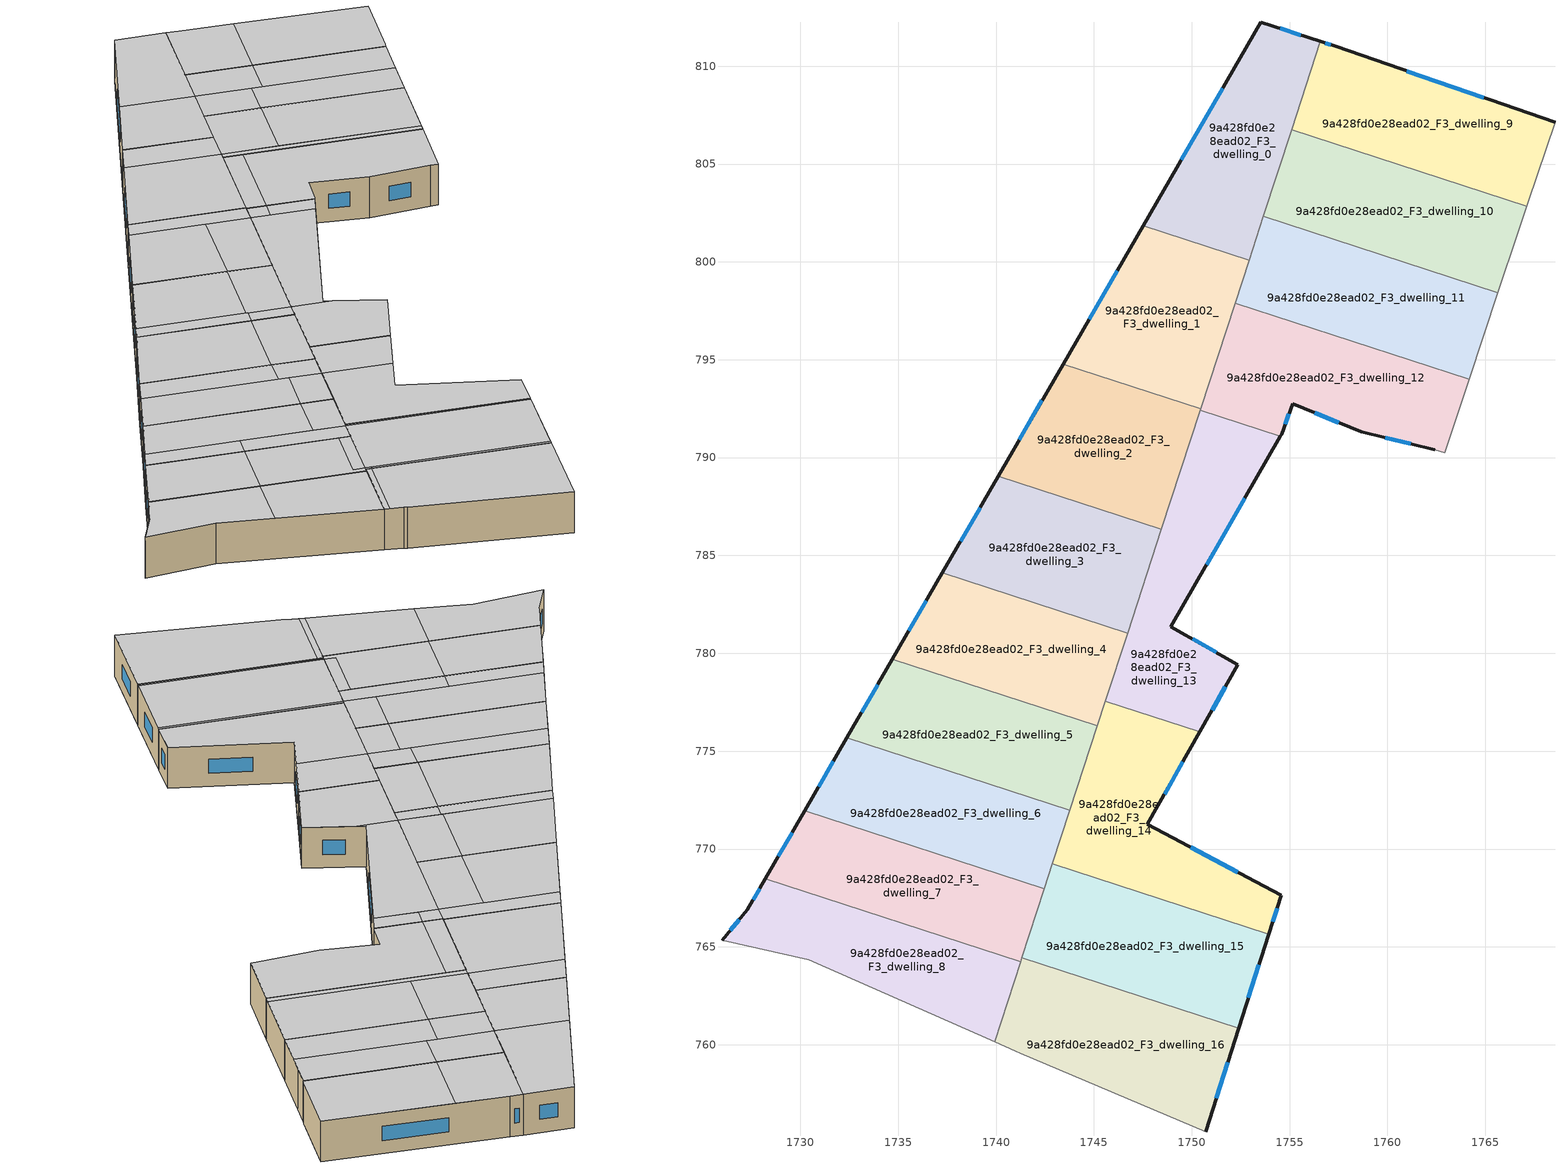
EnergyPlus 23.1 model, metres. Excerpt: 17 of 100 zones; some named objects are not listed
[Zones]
9a428fd0e28ead02_F3_dwelling_0
 floor to 9a428fd0e28ead02_F2_dwelling_0 (EU_floor_Construction): 1756.57,811.26 1752.93,800.08 1747.51,801.84 1753.53,812.25 z9
 wall outside (EU_wall_Construction): 1756.57,811.26 1753.53,812.25 1747.51,801.84 z9:12
 wall to 9a428fd0e28ead02_F3_dwelling_1 (EU_wall_Construction): 1747.51,801.84 1752.93,800.08 z9:12
 wall to 9a428fd0e28ead02_F3_dwelling_9 (EU_wall_Construction): 1755.1,806.76 1756.57,811.26 z9:12
 wall to 9a428fd0e28ead02_F3_dwelling_10 (EU_wall_Construction): 1753.66,802.33 1755.1,806.76 z9:12
 wall to 9a428fd0e28ead02_F3_dwelling_11 (EU_wall_Construction): 1752.93,800.08 1753.66,802.33 z9:12
 window (EU_Window_Construction): 1751.57,808.87 1749.47,805.23 / 1755.58,811.58 1754.52,811.93 z9.98:11.02
 ceiling adiabatic (EU_roof_Construction): 1754.35,804.46 1756.57,811.26 1753.53,812.25 1749.87,805.92 z12
 ceiling to 9a428fd0e28ead02_F4_dwelling_3 (EU_floor_Construction): 1752.93,800.08 1754.35,804.46 1749.87,805.92 1747.51,801.84 z12
9a428fd0e28ead02_F3_dwelling_1
 floor to 9a428fd0e28ead02_F2_dwelling_1 (EU_floor_Construction): 1752.93,800.08 1750.45,792.49 1743.43,794.78 1747.51,801.84 z9
 wall outside (EU_wall_Construction): 1747.51,801.84 1743.43,794.78 z9:12
 wall to 9a428fd0e28ead02_F3_dwelling_2 (EU_wall_Construction): 1743.43,794.78 1750.45,792.49 z9:12
 wall to 9a428fd0e28ead02_F3_dwelling_12 (EU_wall_Construction): 1750.45,792.49 1752.21,797.89 z9:12
 wall to 9a428fd0e28ead02_F3_dwelling_11 (EU_wall_Construction): 1752.21,797.89 1752.93,800.08 z9:12
 window (EU_Window_Construction): 1746.18,799.55 1744.76,797.08 z9.98:11.02
 ceiling to 9a428fd0e28ead02_F4_dwelling_5 (EU_floor_Construction): 1750.45,792.49 1752.33,798.26 1746.53,800.14 1743.43,794.78 z12
 ceiling to 9a428fd0e28ead02_F4_dwelling_3 (EU_floor_Construction): 1752.33,798.26 1752.93,800.08 1747.51,801.84 1746.53,800.14 z12
9a428fd0e28ead02_F3_dwelling_10
 floor to 9a428fd0e28ead02_F2_dwelling_10 (EU_floor_Construction): 1767.12,802.84 1766.68,801.53 1765.65,798.43 1753.66,802.33 1755.1,806.76 z9
 wall to 9a428fd0e28ead02_F3_dwelling_9 (EU_wall_Construction): 1767.12,802.84 1755.1,806.76 z9:12
 wall adiabatic (EU_wall_Construction): 1765.65,798.43 1766.68,801.53 1767.12,802.84 z9:12
 wall to 9a428fd0e28ead02_F3_dwelling_11 (EU_wall_Construction): 1753.66,802.33 1765.65,798.43 z9:12
 ceiling to 9a428fd0e28ead02_F4_dwelling_2 (EU_floor_Construction): 1765.65,798.43 1766.35,800.55 1757.77,803.35 1757.08,801.22 z12
 ceiling to 9a428fd0e28ead02_F4_dwelling_0 (EU_floor_Construction): 1766.35,800.55 1766.68,801.53 1767.12,802.84 1759.17,805.43 1758.42,803.14 z12
 ceiling to 9a428fd0e28ead02_F4_dwelling_3 (EU_floor_Construction): 1757.08,801.22 1757.77,803.35 1754.35,804.46 1753.66,802.33 z12
 ceiling adiabatic (EU_roof_Construction): 1758.42,803.14 1759.17,805.43 1755.1,806.76 1754.35,804.46 z12
9a428fd0e28ead02_F3_dwelling_11
 floor to 9a428fd0e28ead02_F2_dwelling_11 (EU_floor_Construction): 1765.65,798.43 1764.17,794 1752.21,797.89 1753.66,802.33 z9
 wall adiabatic (EU_wall_Construction): 1764.17,794 1765.65,798.43 z9:12
 wall to 9a428fd0e28ead02_F3_dwelling_12 (EU_wall_Construction): 1752.21,797.89 1764.17,794 z9:12
 ceiling to 9a428fd0e28ead02_F4_dwelling_3 (EU_floor_Construction): 1755.75,797.14 1757.08,801.22 1753.66,802.33 1752.33,798.26 z12
 ceiling to 9a428fd0e28ead02_F4_dwelling_2 (EU_floor_Construction): 1764.29,794.36 1765.65,798.43 1757.08,801.22 1755.75,797.14 z12
 ceiling adiabatic (EU_roof_Construction): 1764.17,794 1764.29,794.36 1752.33,798.26 1752.21,797.89 z12
9a428fd0e28ead02_F3_dwelling_12
 floor to 9a428fd0e28ead02_F2_dwelling_12 (EU_floor_Construction): 1764.17,794 1762.92,790.25 1762.42,790.4 1758.65,791.32 1755.15,792.76 1754.59,791.2 1754.52,791.08 1750.43,792.41 1752.21,797.89 z9
 wall outside (EU_wall_Construction): 1754.52,791.08 1754.59,791.2 1755.15,792.76 1758.65,791.32 1762.42,790.4 z9:12
 wall to 9a428fd0e28ead02_F3_dwelling_13 (EU_wall_Construction): 1750.43,792.41 1754.52,791.08 z9:12
 wall adiabatic (EU_wall_Construction): 1762.42,790.4 1762.92,790.25 1764.17,794 z9:12
 wall to 9a428fd0e28ead02_F3_dwelling_2 (EU_wall_Construction): 1750.45,792.49 1750.43,792.41 z9:12
 window (EU_Window_Construction): 1756.29,792.29 1757.51,791.79 / 1754.77,791.71 1754.97,792.25 / 1759.88,791.02 1761.19,790.7 z9.98:11.02
 ceiling to 9a428fd0e28ead02_F4_dwelling_4 (EU_floor_Construction): 1762.92,790.25 1764.17,794 1753.44,797.5 1751.65,792.02 1754.52,791.08 1754.59,791.2 1755.15,792.76 1758.65,791.32 1762.42,790.4 z12
 ceiling to 9a428fd0e28ead02_F4_dwelling_5 (EU_floor_Construction): 1751.65,792.02 1753.44,797.5 1752.21,797.89 1750.43,792.41 z12
9a428fd0e28ead02_F3_dwelling_13
 floor to 9a428fd0e28ead02_F2_dwelling_13 (EU_floor_Construction): 1754.52,791.08 1748.94,781.37 1752.35,779.41 1750.42,775.99 1745.59,777.56 1750.43,792.41 z9
 wall outside (EU_wall_Construction): 1750.42,775.99 1752.35,779.41 1748.94,781.37 1754.52,791.08 z9:12
 wall to 9a428fd0e28ead02_F3_dwelling_14 (EU_wall_Construction): 1745.59,777.56 1750.42,775.99 z9:12
 wall to 9a428fd0e28ead02_F3_dwelling_2 (EU_wall_Construction): 1750.43,792.41 1748.45,786.34 z9:12
 wall to 9a428fd0e28ead02_F3_dwelling_3 (EU_wall_Construction): 1748.45,786.34 1746.73,781.04 z9:12
 wall to 9a428fd0e28ead02_F3_dwelling_4 (EU_wall_Construction): 1746.73,781.04 1745.59,777.56 z9:12
 window (EU_Window_Construction): 1750.76,784.53 1752.71,787.92 / 1751.24,780.05 1750.05,780.73 / 1751.04,777.1 1751.72,778.3 z9.98:11.02
 ceiling to 9a428fd0e28ead02_F4_dwelling_6 (EU_floor_Construction): 1749.44,781.08 1748.94,781.37 1753.98,790.14 1750.1,791.4 1747,781.88 z12
 ceiling to 9a428fd0e28ead02_F4_dwelling_4 (EU_floor_Construction): 1753.98,790.14 1754.52,791.08 1751.65,792.02 1751.32,791 z12
 ceiling adiabatic (EU_roof_Construction): 1750.42,775.99 1752.35,779.41 1749.44,781.08 1747,781.88 1745.59,777.56 z12
 ceiling to 9a428fd0e28ead02_F4_dwelling_5 (EU_floor_Construction): 1751.32,791 1751.65,792.02 1750.43,792.41 1750.1,791.4 z12
9a428fd0e28ead02_F3_dwelling_14
 floor to 9a428fd0e28ead02_F2_dwelling_14 (EU_floor_Construction): 1750.42,775.99 1747.74,771.26 1754.57,767.63 1753.94,765.64 1742.89,769.24 1745.59,777.56 z9
 wall outside (EU_wall_Construction): 1753.94,765.64 1754.57,767.63 1747.74,771.26 1750.42,775.99 z9:12
 wall to 9a428fd0e28ead02_F3_dwelling_15 (EU_wall_Construction): 1742.89,769.24 1753.94,765.64 z9:12
 wall to 9a428fd0e28ead02_F3_dwelling_5 (EU_wall_Construction): 1745.18,776.3 1743.78,771.98 z9:12
 wall to 9a428fd0e28ead02_F3_dwelling_4 (EU_wall_Construction): 1745.59,777.56 1745.18,776.3 z9:12
 wall to 9a428fd0e28ead02_F3_dwelling_6 (EU_wall_Construction): 1743.78,771.98 1742.89,769.24 z9:12
 window (EU_Window_Construction): 1748.61,772.8 1749.55,774.45 / 1752.35,768.81 1749.96,770.08 / 1754.14,766.29 1754.36,766.98 z9.98:11.02
 ceiling to 9a428fd0e28ead02_F4_dwelling_10 (EU_floor_Construction): 1753.94,765.64 1754.57,767.63 1747.74,771.26 1748.92,773.35 1744.67,774.73 1742.89,769.24 z12
 ceiling adiabatic (EU_roof_Construction): 1748.92,773.35 1750.42,775.99 1745.59,777.56 1744.67,774.73 z12
9a428fd0e28ead02_F3_dwelling_15
 floor to 9a428fd0e28ead02_F2_dwelling_15 (EU_floor_Construction): 1753.94,765.64 1752.4,760.83 1741.32,764.44 1742.89,769.24 z9
 wall outside (EU_wall_Construction): 1752.4,760.83 1753.94,765.64 z9:12
 wall to 9a428fd0e28ead02_F3_dwelling_16 (EU_wall_Construction): 1741.32,764.44 1752.4,760.83 z9:12
 wall to 9a428fd0e28ead02_F3_dwelling_7 (EU_wall_Construction): 1742.48,767.98 1741.32,764.44 z9:12
 wall to 9a428fd0e28ead02_F3_dwelling_6 (EU_wall_Construction): 1742.89,769.24 1742.48,767.98 z9:12
 window (EU_Window_Construction): 1752.9,762.4 1753.44,764.08 z9.98:11.02
 ceiling to 9a428fd0e28ead02_F4_dwelling_12 (EU_floor_Construction): 1752.44,760.97 1753.89,765.49 1742.84,769.09 1741.37,764.58 z12
 ceiling to 9a428fd0e28ead02_F4_dwelling_14 (EU_floor_Construction): 1752.4,760.83 1752.44,760.97 1741.72,764.47 1741.67,764.33 z12
 ceiling to 9a428fd0e28ead02_F4_dwelling_10 (EU_floor_Construction): 1753.89,765.49 1753.94,765.64 1742.89,769.24 1742.84,769.09 z12
 ceiling to 9a428fd0e28ead02_F4_dwelling_13 (EU_floor_Construction): 1741.67,764.33 1741.72,764.47 1741.37,764.58 1741.32,764.44 z12
9a428fd0e28ead02_F3_dwelling_16
 floor to 9a428fd0e28ead02_F2_dwelling_16 (EU_floor_Construction): 1752.4,760.83 1750.71,755.55 1741.25,759.56 1741.02,759.67 1739.93,760.15 1741.32,764.44 z9
 wall outside (EU_wall_Construction): 1750.71,755.55 1752.4,760.83 z9:12
 wall adiabatic (EU_wall_Construction): 1739.93,760.15 1741.02,759.67 1741.25,759.56 1750.71,755.55 z9:12
 wall to 9a428fd0e28ead02_F3_dwelling_8 (EU_wall_Construction): 1741.26,764.25 1739.93,760.15 z9:12
 wall to 9a428fd0e28ead02_F3_dwelling_7 (EU_wall_Construction): 1741.32,764.44 1741.26,764.25 z9:12
 window (EU_Window_Construction): 1751.26,757.27 1751.85,759.11 z9.98:11.02
 ceiling to 9a428fd0e28ead02_F4_dwelling_14 (EU_floor_Construction): 1750.71,755.55 1752.4,760.83 1741.67,764.33 1740.27,760 1741.02,759.67 1741.25,759.56 z12
 ceiling to 9a428fd0e28ead02_F4_dwelling_13 (EU_floor_Construction): 1740.27,760 1741.67,764.33 1741.32,764.44 1739.93,760.15 z12
9a428fd0e28ead02_F3_dwelling_2
 floor to 9a428fd0e28ead02_F2_dwelling_2 (EU_floor_Construction): 1750.45,792.49 1748.45,786.34 1740.12,789.06 1743.43,794.78 z9
 wall outside (EU_wall_Construction): 1743.43,794.78 1740.12,789.06 z9:12
 wall to 9a428fd0e28ead02_F3_dwelling_3 (EU_wall_Construction): 1740.12,789.06 1748.45,786.34 z9:12
 window (EU_Window_Construction): 1742.35,792.92 1741.19,790.92 z9.98:11.02
 ceiling to 9a428fd0e28ead02_F4_dwelling_7 (EU_floor_Construction): 1745.76,787.22 1747.41,792.28 1742.84,793.76 1740.12,789.06 z12
 ceiling to 9a428fd0e28ead02_F4_dwelling_5 (EU_floor_Construction): 1750.1,791.4 1750.45,792.49 1743.43,794.78 1742.84,793.76 z12
 ceiling to 9a428fd0e28ead02_F4_dwelling_6 (EU_floor_Construction): 1748.45,786.34 1750.1,791.4 1747.41,792.28 1745.76,787.22 z12
9a428fd0e28ead02_F3_dwelling_3
 floor to 9a428fd0e28ead02_F2_dwelling_3 (EU_floor_Construction): 1748.45,786.34 1746.73,781.04 1737.26,784.12 1740.12,789.06 z9
 wall outside (EU_wall_Construction): 1740.12,789.06 1737.26,784.12 z9:12
 wall to 9a428fd0e28ead02_F3_dwelling_4 (EU_wall_Construction): 1737.26,784.12 1746.73,781.04 z9:12
 window (EU_Window_Construction): 1739.19,787.45 1738.19,785.72 z9.98:11.02
 ceiling to 9a428fd0e28ead02_F4_dwelling_9 (EU_floor_Construction): 1744.11,781.89 1744.39,782.73 1737.71,784.9 1737.26,784.12 z12
 ceiling to 9a428fd0e28ead02_F4_dwelling_6 (EU_floor_Construction): 1747,781.88 1748.45,786.34 1745.76,787.22 1744.3,782.75 z12
 ceiling to 9a428fd0e28ead02_F4_dwelling_7 (EU_floor_Construction): 1744.3,782.75 1745.76,787.22 1740.12,789.06 1737.71,784.9 z12
 ceiling adiabatic (EU_roof_Construction): 1746.73,781.04 1747,781.88 1744.39,782.73 1744.11,781.89 z12
9a428fd0e28ead02_F3_dwelling_4
 floor to 9a428fd0e28ead02_F2_dwelling_4 (EU_floor_Construction): 1746.73,781.04 1745.18,776.3 1734.71,779.71 1737.26,784.12 z9
 wall outside (EU_wall_Construction): 1737.26,784.12 1734.71,779.71 z9:12
 wall to 9a428fd0e28ead02_F3_dwelling_5 (EU_wall_Construction): 1734.71,779.71 1745.18,776.3 z9:12
 window (EU_Window_Construction): 1736.43,782.68 1735.54,781.14 z9.98:11.02
 ceiling adiabatic (EU_roof_Construction): 1745.18,776.3 1746.73,781.04 1744.11,781.89 1742.57,777.15 z12
 ceiling to 9a428fd0e28ead02_F4_dwelling_9 (EU_floor_Construction): 1742.57,777.15 1744.11,781.89 1737.26,784.12 1734.71,779.71 z12
9a428fd0e28ead02_F3_dwelling_5
 floor to 9a428fd0e28ead02_F2_dwelling_5 (EU_floor_Construction): 1745.18,776.3 1743.78,771.98 1732.38,775.69 1734.71,779.71 z9
 wall outside (EU_wall_Construction): 1734.71,779.71 1732.38,775.69 z9:12
 wall to 9a428fd0e28ead02_F3_dwelling_6 (EU_wall_Construction): 1732.38,775.69 1743.78,771.98 z9:12
 window (EU_Window_Construction): 1733.95,778.4 1733.14,777 z9.98:11.02
 ceiling to 9a428fd0e28ead02_F4_dwelling_11 (EU_floor_Construction): 1741.79,772.62 1742.69,775.38 1733.86,778.25 1732.38,775.69 z12
 ceiling to 9a428fd0e28ead02_F4_dwelling_10 (EU_floor_Construction): 1743.78,771.98 1744.67,774.73 1742.69,775.38 1741.79,772.62 z12
 ceiling to 9a428fd0e28ead02_F4_dwelling_9 (EU_floor_Construction): 1742.06,775.58 1742.57,777.15 1734.71,779.71 1733.86,778.25 z12
 ceiling adiabatic (EU_roof_Construction): 1744.67,774.73 1745.18,776.3 1742.57,777.15 1742.06,775.58 z12
9a428fd0e28ead02_F3_dwelling_6
 floor to 9a428fd0e28ead02_F2_dwelling_6 (EU_floor_Construction): 1743.78,771.98 1742.48,767.98 1730.23,771.97 1732.38,775.69 z9
 wall outside (EU_wall_Construction): 1732.38,775.69 1730.23,771.97 z9:12
 wall to 9a428fd0e28ead02_F3_dwelling_7 (EU_wall_Construction): 1730.23,771.97 1742.48,767.98 z9:12
 window (EU_Window_Construction): 1731.68,774.48 1730.93,773.18 z9.98:11.02
 ceiling to 9a428fd0e28ead02_F4_dwelling_11 (EU_floor_Construction): 1740.85,769.74 1741.79,772.62 1732.38,775.69 1730.83,773 z12
 ceiling to 9a428fd0e28ead02_F4_dwelling_10 (EU_floor_Construction): 1742.84,769.09 1743.78,771.98 1741.79,772.62 1740.85,769.74 z12
 ceiling to 9a428fd0e28ead02_F4_dwelling_15 (EU_floor_Construction): 1736.11,770.05 1736.48,771.16 1730.83,773 1730.23,771.97 z12
 ceiling adiabatic (EU_roof_Construction): 1742.48,767.98 1742.84,769.09 1736.48,771.16 1736.11,770.05 z12
9a428fd0e28ead02_F3_dwelling_7
 floor to 9a428fd0e28ead02_F2_dwelling_7 (EU_floor_Construction): 1742.48,767.98 1741.26,764.25 1728.22,768.49 1730.23,771.97 z9
 wall outside (EU_wall_Construction): 1730.23,771.97 1728.22,768.49 z9:12
 wall to 9a428fd0e28ead02_F3_dwelling_8 (EU_wall_Construction): 1728.22,768.49 1741.26,764.25 z9:12
 window (EU_Window_Construction): 1729.58,770.84 1728.87,769.62 z9.98:11.02
 ceiling to 9a428fd0e28ead02_F4_dwelling_15 (EU_floor_Construction): 1734.9,766.32 1736.11,770.05 1730.23,771.97 1728.22,768.49 z12
 ceiling to 9a428fd0e28ead02_F4_dwelling_12 (EU_floor_Construction): 1741.37,764.58 1742.48,767.98 1741.76,768.21 1740.66,764.81 z12
 ceiling to 9a428fd0e28ead02_F4_dwelling_13 (EU_floor_Construction): 1741.26,764.25 1741.37,764.58 1740.66,764.81 1741.76,768.21 1736.11,770.05 1734.9,766.32 z12
9a428fd0e28ead02_F3_dwelling_8
 floor to 9a428fd0e28ead02_F2_dwelling_8 (EU_floor_Construction): 1741.26,764.25 1739.93,760.15 1730.44,764.35 1726,765.35 1727.3,766.9 1728.22,768.49 z9
 wall outside (EU_wall_Construction): 1728.22,768.49 1727.3,766.9 1726,765.35 z9:12
 wall adiabatic (EU_wall_Construction): 1726,765.35 1730.44,764.35 1739.93,760.15 z9:12
 window (EU_Window_Construction): 1726.88,766.4 1726.42,765.85 / 1727.92,767.97 1727.6,767.42 z9.98:11.02
 ceiling to 9a428fd0e28ead02_F4_dwelling_13 (EU_floor_Construction): 1739.93,760.15 1741.26,764.25 1734.9,766.32 1733.78,762.87 z12
 ceiling to 9a428fd0e28ead02_F4_dwelling_15 (EU_floor_Construction): 1733.78,762.87 1734.9,766.32 1728.22,768.49 1727.3,766.9 1727.19,766.77 1726,765.35 1730.44,764.35 z12
9a428fd0e28ead02_F3_dwelling_9
 floor to 9a428fd0e28ead02_F2_dwelling_9 (EU_floor_Construction): 1768.56,807.14 1767.2,803.07 1767.12,802.84 1755.1,806.76 1756.57,811.26 1757.35,811.01 z9
 wall outside (EU_wall_Construction): 1768.56,807.14 1757.35,811.01 1756.57,811.26 z9:12
 wall adiabatic (EU_wall_Construction): 1767.12,802.84 1767.2,803.07 1768.56,807.14 z9:12
 window (EU_Window_Construction): 1757.1,811.09 1756.82,811.18 / 1764.91,808.4 1761,809.75 z9.98:11.02
 ceiling to 9a428fd0e28ead02_F4_dwelling_0 (EU_floor_Construction): 1767.2,803.07 1768.56,807.14 1760.62,809.88 1759.17,805.43 1767.12,802.84 z12
 ceiling to 9a428fd0e28ead02_F4_dwelling_1 (EU_floor_Construction): 1759.17,805.43 1760.62,809.88 1757.35,811.01 1756.57,811.26 1755.1,806.76 z12
[Building]
EU S2 Campaign: North Axis=0; Terrain=City; Solar Distribution=FullExterior
[Site:Location]
Bologna: Latitude=44.5; Longitude=11.25; Time Zone=1; Elevation=37
[SizingPeriod:WeatherFileDays]
AnnualSizingPeriod: Begin Month=1; Begin Day of Month=1; End Month=12; End Day of Month=31; Day of Week for Start Day=Monday; Use Weather File Daylight Saving Period=No; Use Weather File Rain and Snow Indicators=No
[MATERIAL]
EU_InternalMass_Material: Roughness=MediumRough; Thickness=0.1; Conductivity=1; Density=1800; Specific Heat=900; Thermal Absorptance=0.9; Solar Absorptance=0.7; Visible Absorptance=0.7
[MATERIAL:NOMASS] Roughness=MediumRough; Thermal Absorptance=0.9; Solar Absorptance=0.7; Visible Absorptance=0.7
Name | Thermal Resistance
EU_wall_NoMass | 0.905828
EU_roof_NoMass | 0.37593
EU_floor_NoMass | 0.67114
[WINDOWMATERIAL:SIMPLEGLAZINGSYSTEM]
EU_Window_SimpleGlazing: UFactor=4.52486; Solar Heat Gain Coefficient=0.85; Visible Transmittance=0.85
[CONSTRUCTION]
EU_wall_Construction: EU_wall_NoMass
EU_roof_Construction: EU_roof_NoMass
EU_floor_Construction: EU_floor_NoMass
EU_Window_Construction: EU_Window_SimpleGlazing
EU_InternalMass_Construction: EU_InternalMass_Material
[ZONE] Type=1; Multiplier=1; Ceiling Height=autocalculate; Floor Area=autocalculate; Part of Total Floor Area=Yes
Name | Volume
9a428fd0e28ead02_F3_dwelling_0 | 156.719
9a428fd0e28ead02_F3_dwelling_1 | 156.71
9a428fd0e28ead02_F3_dwelling_10 | 176.281
9a428fd0e28ead02_F3_dwelling_11 | 176.317
9a428fd0e28ead02_F3_dwelling_12 | 176.311
9a428fd0e28ead02_F3_dwelling_13 | 176.298
9a428fd0e28ead02_F3_dwelling_14 | 176.315
9a428fd0e28ead02_F3_dwelling_15 | 176.3
9a428fd0e28ead02_F3_dwelling_16 | 176.301
9a428fd0e28ead02_F3_dwelling_2 | 156.723
9a428fd0e28ead02_F3_dwelling_3 | 156.702
9a428fd0e28ead02_F3_dwelling_4 | 156.743
9a428fd0e28ead02_F3_dwelling_5 | 156.701
9a428fd0e28ead02_F3_dwelling_6 | 156.718
9a428fd0e28ead02_F3_dwelling_7 | 156.734
9a428fd0e28ead02_F3_dwelling_8 | 156.705
9a428fd0e28ead02_F3_dwelling_9 | 176.318
[INTERNALMASS] Construction=EU_InternalMass_Construction
Name | Zone or ZoneList | Surface Area
9a428fd0e28ead02_F3_dwelling_0_EU_InternalMass | 9a428fd0e28ead02_F3_dwelling_0 | 52.24
9a428fd0e28ead02_F3_dwelling_1_EU_InternalMass | 9a428fd0e28ead02_F3_dwelling_1 | 52.2369
9a428fd0e28ead02_F3_dwelling_2_EU_InternalMass | 9a428fd0e28ead02_F3_dwelling_2 | 52.2413
9a428fd0e28ead02_F3_dwelling_3_EU_InternalMass | 9a428fd0e28ead02_F3_dwelling_3 | 52.2343
9a428fd0e28ead02_F3_dwelling_4_EU_InternalMass | 9a428fd0e28ead02_F3_dwelling_4 | 52.2473
9a428fd0e28ead02_F3_dwelling_5_EU_InternalMass | 9a428fd0e28ead02_F3_dwelling_5 | 52.2339
9a428fd0e28ead02_F3_dwelling_6_EU_InternalMass | 9a428fd0e28ead02_F3_dwelling_6 | 52.2393
9a428fd0e28ead02_F3_dwelling_7_EU_InternalMass | 9a428fd0e28ead02_F3_dwelling_7 | 52.2448
9a428fd0e28ead02_F3_dwelling_8_EU_InternalMass | 9a428fd0e28ead02_F3_dwelling_8 | 52.2352
9a428fd0e28ead02_F3_dwelling_9_EU_InternalMass | 9a428fd0e28ead02_F3_dwelling_9 | 58.7722
9a428fd0e28ead02_F3_dwelling_10_EU_InternalMass | 9a428fd0e28ead02_F3_dwelling_10 | 58.7602
9a428fd0e28ead02_F3_dwelling_11_EU_InternalMass | 9a428fd0e28ead02_F3_dwelling_11 | 58.7724
9a428fd0e28ead02_F3_dwelling_12_EU_InternalMass | 9a428fd0e28ead02_F3_dwelling_12 | 58.7703
9a428fd0e28ead02_F3_dwelling_13_EU_InternalMass | 9a428fd0e28ead02_F3_dwelling_13 | 58.7664
9a428fd0e28ead02_F3_dwelling_14_EU_InternalMass | 9a428fd0e28ead02_F3_dwelling_14 | 58.7717
9a428fd0e28ead02_F3_dwelling_15_EU_InternalMass | 9a428fd0e28ead02_F3_dwelling_15 | 58.7665
9a428fd0e28ead02_F3_dwelling_16_EU_InternalMass | 9a428fd0e28ead02_F3_dwelling_16 | 58.7671
[OTHEREQUIPMENT] Fuel Type=Electricity; Design Level Calculation Method=Watts/Area; Power per Zone Floor Area=1; Fraction Latent=0; Fraction Radiant=0; Fraction Lost=0; Carbon Dioxide Generation Rate=0; EndUse Subcategory=EU_Step8_InternalGains
Name | Zone or ZoneList or Space or SpaceList | Schedule
EU_Step8_InternalGain_9a428fd0e28ead02_F3_dwelling_0_f000 | 9a428fd0e28ead02_F3_dwelling_0 | EU_Step8_GainSchedule_9a428fd0e28ead02_F3_dwelling_0_f000
EU_Step8_InternalGain_9a428fd0e28ead02_F3_dwelling_1_f000 | 9a428fd0e28ead02_F3_dwelling_1 | EU_Step8_GainSchedule_9a428fd0e28ead02_F3_dwelling_1_f000
EU_Step8_InternalGain_9a428fd0e28ead02_F3_dwelling_2_f000 | 9a428fd0e28ead02_F3_dwelling_2 | EU_Step8_GainSchedule_9a428fd0e28ead02_F3_dwelling_2_f000
EU_Step8_InternalGain_9a428fd0e28ead02_F3_dwelling_3_f000 | 9a428fd0e28ead02_F3_dwelling_3 | EU_Step8_GainSchedule_9a428fd0e28ead02_F3_dwelling_3_f000
EU_Step8_InternalGain_9a428fd0e28ead02_F3_dwelling_4_f000 | 9a428fd0e28ead02_F3_dwelling_4 | EU_Step8_GainSchedule_9a428fd0e28ead02_F3_dwelling_4_f000
EU_Step8_InternalGain_9a428fd0e28ead02_F3_dwelling_5_f000 | 9a428fd0e28ead02_F3_dwelling_5 | EU_Step8_GainSchedule_9a428fd0e28ead02_F3_dwelling_5_f000
EU_Step8_InternalGain_9a428fd0e28ead02_F3_dwelling_6_f000 | 9a428fd0e28ead02_F3_dwelling_6 | EU_Step8_GainSchedule_9a428fd0e28ead02_F3_dwelling_6_f000
EU_Step8_InternalGain_9a428fd0e28ead02_F3_dwelling_7_f000 | 9a428fd0e28ead02_F3_dwelling_7 | EU_Step8_GainSchedule_9a428fd0e28ead02_F3_dwelling_7_f000
EU_Step8_InternalGain_9a428fd0e28ead02_F3_dwelling_8_f000 | 9a428fd0e28ead02_F3_dwelling_8 | EU_Step8_GainSchedule_9a428fd0e28ead02_F3_dwelling_8_f000
EU_Step8_InternalGain_9a428fd0e28ead02_F3_dwelling_9_f000 | 9a428fd0e28ead02_F3_dwelling_9 | EU_Step8_GainSchedule_9a428fd0e28ead02_F3_dwelling_9_f000
EU_Step8_InternalGain_9a428fd0e28ead02_F3_dwelling_10_f000 | 9a428fd0e28ead02_F3_dwelling_10 | EU_Step8_GainSchedule_9a428fd0e28ead02_F3_dwelling_10_f000
EU_Step8_InternalGain_9a428fd0e28ead02_F3_dwelling_11_f000 | 9a428fd0e28ead02_F3_dwelling_11 | EU_Step8_GainSchedule_9a428fd0e28ead02_F3_dwelling_11_f000
EU_Step8_InternalGain_9a428fd0e28ead02_F3_dwelling_12_f000 | 9a428fd0e28ead02_F3_dwelling_12 | EU_Step8_GainSchedule_9a428fd0e28ead02_F3_dwelling_12_f000
EU_Step8_InternalGain_9a428fd0e28ead02_F3_dwelling_13_f000 | 9a428fd0e28ead02_F3_dwelling_13 | EU_Step8_GainSchedule_9a428fd0e28ead02_F3_dwelling_13_f000
EU_Step8_InternalGain_9a428fd0e28ead02_F3_dwelling_14_f000 | 9a428fd0e28ead02_F3_dwelling_14 | EU_Step8_GainSchedule_9a428fd0e28ead02_F3_dwelling_14_f000
EU_Step8_InternalGain_9a428fd0e28ead02_F3_dwelling_15_f000 | 9a428fd0e28ead02_F3_dwelling_15 | EU_Step8_GainSchedule_9a428fd0e28ead02_F3_dwelling_15_f000
EU_Step8_InternalGain_9a428fd0e28ead02_F3_dwelling_16_f000 | 9a428fd0e28ead02_F3_dwelling_16 | EU_Step8_GainSchedule_9a428fd0e28ead02_F3_dwelling_16_f000
[ZONEVENTILATION:DESIGNFLOWRATE] Schedule=EU_AlwaysOn; Design Flow Rate Calculation Method=AirChanges/Hour; Air Changes per Hour=0.73129; Ventilation Type=Natural; Fan Pressure Rise=0; Fan Total Efficiency=1; Constant Term Coefficient=1; Temperature Term Coefficient=0; Velocity Term Coefficient=0; Velocity Squared Term Coefficient=0; Minimum Indoor Temperature=-100; Maximum Indoor Temperature=100; Delta Temperature=-100; Minimum Outdoor Temperature=-100; Maximum Outdoor Temperature=100; Maximum Wind Speed=40
Name | Zone or ZoneList or Space or SpaceList
EU_ConstantAir_9a428fd0e28ead02_F3_dwelling_0 | 9a428fd0e28ead02_F3_dwelling_0
EU_ConstantAir_9a428fd0e28ead02_F3_dwelling_1 | 9a428fd0e28ead02_F3_dwelling_1
EU_ConstantAir_9a428fd0e28ead02_F3_dwelling_2 | 9a428fd0e28ead02_F3_dwelling_2
EU_ConstantAir_9a428fd0e28ead02_F3_dwelling_3 | 9a428fd0e28ead02_F3_dwelling_3
EU_ConstantAir_9a428fd0e28ead02_F3_dwelling_4 | 9a428fd0e28ead02_F3_dwelling_4
EU_ConstantAir_9a428fd0e28ead02_F3_dwelling_5 | 9a428fd0e28ead02_F3_dwelling_5
EU_ConstantAir_9a428fd0e28ead02_F3_dwelling_6 | 9a428fd0e28ead02_F3_dwelling_6
EU_ConstantAir_9a428fd0e28ead02_F3_dwelling_7 | 9a428fd0e28ead02_F3_dwelling_7
EU_ConstantAir_9a428fd0e28ead02_F3_dwelling_8 | 9a428fd0e28ead02_F3_dwelling_8
EU_ConstantAir_9a428fd0e28ead02_F3_dwelling_9 | 9a428fd0e28ead02_F3_dwelling_9
EU_ConstantAir_9a428fd0e28ead02_F3_dwelling_10 | 9a428fd0e28ead02_F3_dwelling_10
EU_ConstantAir_9a428fd0e28ead02_F3_dwelling_11 | 9a428fd0e28ead02_F3_dwelling_11
EU_ConstantAir_9a428fd0e28ead02_F3_dwelling_12 | 9a428fd0e28ead02_F3_dwelling_12
EU_ConstantAir_9a428fd0e28ead02_F3_dwelling_13 | 9a428fd0e28ead02_F3_dwelling_13
EU_ConstantAir_9a428fd0e28ead02_F3_dwelling_14 | 9a428fd0e28ead02_F3_dwelling_14
EU_ConstantAir_9a428fd0e28ead02_F3_dwelling_15 | 9a428fd0e28ead02_F3_dwelling_15
EU_ConstantAir_9a428fd0e28ead02_F3_dwelling_16 | 9a428fd0e28ead02_F3_dwelling_16
[HVACTEMPLATE:ZONE:IDEALLOADSAIRSYSTEM] System Availability Schedule=EU_AlwaysOn; Maximum Heating Supply Air Temperature=50; Minimum Cooling Supply Air Temperature=13; Maximum Heating Supply Air Humidity Ratio=0.0156; Minimum Cooling Supply Air Humidity Ratio=0.0077; Heating Limit=NoLimit; Cooling Limit=NoLimit; Heating Availability Schedule=EU_AlwaysOn; Cooling Availability Schedule=EU_CoolingOff; Dehumidification Control Type=ConstantSensibleHeatRatio; Cooling Sensible Heat Ratio=0.7; Dehumidification Setpoint=60; Humidification Control Type=None; Humidification Setpoint=30; Outdoor Air Method=None; Outdoor Air Flow Rate per Person=0.00944; Outdoor Air Flow Rate per Zone Floor Area=0; Outdoor Air Flow Rate per Zone=0; Demand Controlled Ventilation Type=None; Outdoor Air Economizer Type=NoEconomizer; Heat Recovery Type=None; Sensible Heat Recovery Effectiveness=0.7; Latent Heat Recovery Effectiveness=0.65
Name | Template Thermostat
9a428fd0e28ead02_F3_dwelling_0 | EU_HeatOnly_9a428fd0e28ead02_F3_dwelling_0
9a428fd0e28ead02_F3_dwelling_1 | EU_HeatOnly_9a428fd0e28ead02_F3_dwelling_1
9a428fd0e28ead02_F3_dwelling_2 | EU_HeatOnly_9a428fd0e28ead02_F3_dwelling_2
9a428fd0e28ead02_F3_dwelling_3 | EU_HeatOnly_9a428fd0e28ead02_F3_dwelling_3
9a428fd0e28ead02_F3_dwelling_4 | EU_HeatOnly_9a428fd0e28ead02_F3_dwelling_4
9a428fd0e28ead02_F3_dwelling_5 | EU_HeatOnly_9a428fd0e28ead02_F3_dwelling_5
9a428fd0e28ead02_F3_dwelling_6 | EU_HeatOnly_9a428fd0e28ead02_F3_dwelling_6
9a428fd0e28ead02_F3_dwelling_7 | EU_HeatOnly_9a428fd0e28ead02_F3_dwelling_7
9a428fd0e28ead02_F3_dwelling_8 | EU_HeatOnly_9a428fd0e28ead02_F3_dwelling_8
9a428fd0e28ead02_F3_dwelling_9 | EU_HeatOnly_9a428fd0e28ead02_F3_dwelling_9
9a428fd0e28ead02_F3_dwelling_10 | EU_HeatOnly_9a428fd0e28ead02_F3_dwelling_10
9a428fd0e28ead02_F3_dwelling_11 | EU_HeatOnly_9a428fd0e28ead02_F3_dwelling_11
9a428fd0e28ead02_F3_dwelling_12 | EU_HeatOnly_9a428fd0e28ead02_F3_dwelling_12
9a428fd0e28ead02_F3_dwelling_13 | EU_HeatOnly_9a428fd0e28ead02_F3_dwelling_13
9a428fd0e28ead02_F3_dwelling_14 | EU_HeatOnly_9a428fd0e28ead02_F3_dwelling_14
9a428fd0e28ead02_F3_dwelling_15 | EU_HeatOnly_9a428fd0e28ead02_F3_dwelling_15
9a428fd0e28ead02_F3_dwelling_16 | EU_HeatOnly_9a428fd0e28ead02_F3_dwelling_16
[SIZING:ZONE] Zone Cooling Design Supply Air Temperature Input Method=SupplyAirTemperature; Zone Cooling Design Supply Air Temperature=13; Zone Heating Design Supply Air Temperature Input Method=SupplyAirTemperature; Zone Heating Design Supply Air Temperature=50; Zone Cooling Design Supply Air Humidity Ratio=0.008; Zone Heating Design Supply Air Humidity Ratio=0.008; Cooling Design Air Flow Method=DesignDay; Cooling Design Air Flow Rate=0; Cooling Minimum Air Flow per Zone Floor Area=0.000762; Cooling Minimum Air Flow=0; Cooling Minimum Air Flow Fraction=0.2; Heating Design Air Flow Method=DesignDay; Heating Design Air Flow Rate=0; Heating Maximum Air Flow per Zone Floor Area=0.002032; Heating Maximum Air Flow=0.141576; Heating Maximum Air Flow Fraction=0.3; Account for Dedicated Outdoor Air System=No; Dedicated Outdoor Air System Control Strategy=NeutralSupplyAir; Dedicated Outdoor Air Low Setpoint Temperature for Design=autosize; Dedicated Outdoor Air High Setpoint Temperature for Design=autosize; Zone Load Sizing Method=Sensible Load Only No Latent Load; Zone Latent Cooling Design Supply Air Humidity Ratio Input Method=HumidityRatioDifference; Zone Cooling Design Supply Air Humidity Ratio Difference=0.005; Zone Latent Heating Design Supply Air Humidity Ratio Input Method=HumidityRatioDifference; Zone Humidification Design Supply Air Humidity Ratio Difference=0.005
9a428fd0e28ead02_F3_dwelling_0; 9a428fd0e28ead02_F3_dwelling_1; 9a428fd0e28ead02_F3_dwelling_2; 9a428fd0e28ead02_F3_dwelling_3; 9a428fd0e28ead02_F3_dwelling_4; 9a428fd0e28ead02_F3_dwelling_5; 9a428fd0e28ead02_F3_dwelling_6; 9a428fd0e28ead02_F3_dwelling_7; 9a428fd0e28ead02_F3_dwelling_8; 9a428fd0e28ead02_F3_dwelling_9; 9a428fd0e28ead02_F3_dwelling_10; 9a428fd0e28ead02_F3_dwelling_11; 9a428fd0e28ead02_F3_dwelling_12; 9a428fd0e28ead02_F3_dwelling_13; 9a428fd0e28ead02_F3_dwelling_14; 9a428fd0e28ead02_F3_dwelling_15; 9a428fd0e28ead02_F3_dwelling_16
[SCHEDULE:CONSTANT]
Name | Hourly Value
EU_AlwaysOn | 1
EU_CoolingOff | 0
[SCHEDULE:FILE] Column Number=1; Rows to Skip at Top=0; Number of Hours of Data=8760; Column Separator=Comma; Interpolate to Timestep=No; Minutes per Item=60; Adjust Schedule for Daylight Savings=Yes
Name | File
EU_Step8_GainSchedule_9a428fd0e28ead02_F3_dwelling_0_f000 | ../../schedules/9a428fd0e28ead02/9a428fd0e28ead02_F3_dwelling_0_f000_gain.csv
EU_Step8_GainSchedule_9a428fd0e28ead02_F3_dwelling_1_f000 | ../../schedules/9a428fd0e28ead02/9a428fd0e28ead02_F3_dwelling_1_f000_gain.csv
EU_Step8_GainSchedule_9a428fd0e28ead02_F3_dwelling_2_f000 | ../../schedules/9a428fd0e28ead02/9a428fd0e28ead02_F3_dwelling_2_f000_gain.csv
EU_Step8_GainSchedule_9a428fd0e28ead02_F3_dwelling_3_f000 | ../../schedules/9a428fd0e28ead02/9a428fd0e28ead02_F3_dwelling_3_f000_gain.csv
EU_Step8_GainSchedule_9a428fd0e28ead02_F3_dwelling_4_f000 | ../../schedules/9a428fd0e28ead02/9a428fd0e28ead02_F3_dwelling_4_f000_gain.csv
EU_Step8_GainSchedule_9a428fd0e28ead02_F3_dwelling_5_f000 | ../../schedules/9a428fd0e28ead02/9a428fd0e28ead02_F3_dwelling_5_f000_gain.csv
EU_Step8_GainSchedule_9a428fd0e28ead02_F3_dwelling_6_f000 | ../../schedules/9a428fd0e28ead02/9a428fd0e28ead02_F3_dwelling_6_f000_gain.csv
EU_Step8_GainSchedule_9a428fd0e28ead02_F3_dwelling_7_f000 | ../../schedules/9a428fd0e28ead02/9a428fd0e28ead02_F3_dwelling_7_f000_gain.csv
EU_Step8_GainSchedule_9a428fd0e28ead02_F3_dwelling_8_f000 | ../../schedules/9a428fd0e28ead02/9a428fd0e28ead02_F3_dwelling_8_f000_gain.csv
EU_Step8_GainSchedule_9a428fd0e28ead02_F3_dwelling_9_f000 | ../../schedules/9a428fd0e28ead02/9a428fd0e28ead02_F3_dwelling_9_f000_gain.csv
EU_Step8_GainSchedule_9a428fd0e28ead02_F3_dwelling_10_f000 | ../../schedules/9a428fd0e28ead02/9a428fd0e28ead02_F3_dwelling_10_f000_gain.csv
EU_Step8_GainSchedule_9a428fd0e28ead02_F3_dwelling_11_f000 | ../../schedules/9a428fd0e28ead02/9a428fd0e28ead02_F3_dwelling_11_f000_gain.csv
EU_Step8_GainSchedule_9a428fd0e28ead02_F3_dwelling_12_f000 | ../../schedules/9a428fd0e28ead02/9a428fd0e28ead02_F3_dwelling_12_f000_gain.csv
EU_Step8_GainSchedule_9a428fd0e28ead02_F3_dwelling_13_f000 | ../../schedules/9a428fd0e28ead02/9a428fd0e28ead02_F3_dwelling_13_f000_gain.csv
EU_Step8_GainSchedule_9a428fd0e28ead02_F3_dwelling_14_f000 | ../../schedules/9a428fd0e28ead02/9a428fd0e28ead02_F3_dwelling_14_f000_gain.csv
EU_Step8_GainSchedule_9a428fd0e28ead02_F3_dwelling_15_f000 | ../../schedules/9a428fd0e28ead02/9a428fd0e28ead02_F3_dwelling_15_f000_gain.csv
EU_Step8_GainSchedule_9a428fd0e28ead02_F3_dwelling_16_f000 | ../../schedules/9a428fd0e28ead02/9a428fd0e28ead02_F3_dwelling_16_f000_gain.csv
